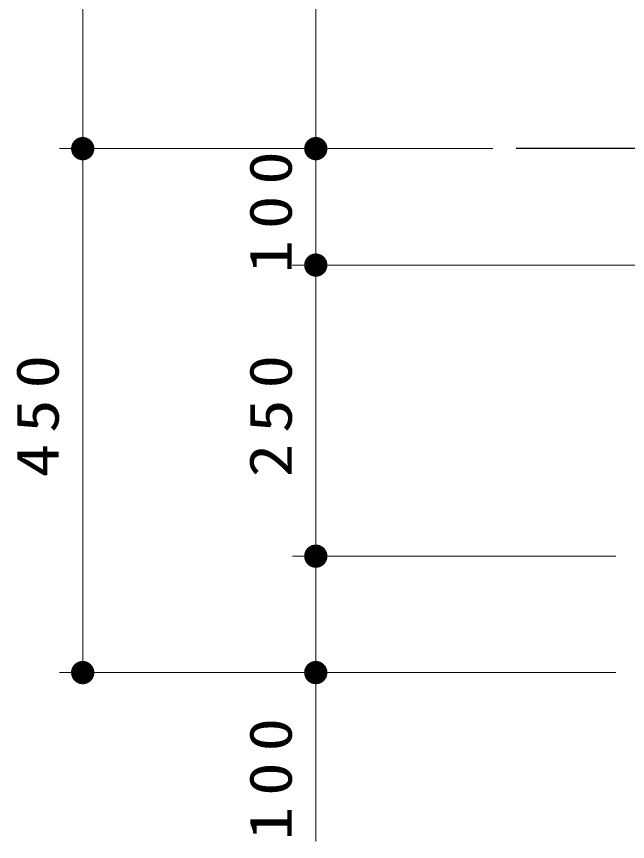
# Model space of a CAD drawing. Units: millimetres on the paper, scale 1:20. Extents: x -365 to 0, y -26 to 257.
# Drawn here: x -229.15 to -202.94, y 78.49 to 113.92 of the extents above; entities that cross this region are included whole.
import ezdxf

# ---------------------------------------------------------------- set-up
doc = ezdxf.new("R2010")
doc.units = ezdxf.units.MM
doc.layers.add('LY_1', color=7, linetype='Continuous', lineweight=25)
doc.styles.add('ＭＳ ゴシック', font='')
doc.styles.get('ＭＳ ゴシック').set_extended_font_data('MS Gothic')

# ---------------------------------------------------------------- blocks, each defined once
blk = doc.blocks.new('filled_dot')
at = {"color": 0, "linetype": 'Continuous', "lineweight": -2, "const_width": 1.25}
blk.add_lwpolyline([(-0.625, 0, 1), (0.625, 0, 1)], format="xyb", close=True, dxfattribs=at)

msp = doc.modelspace()

# ---------------------------------------------------------------- linework, layer by layer
at = {"layer": 'LY_1', "lineweight": 13}
for p, q in [((-226.312, 108.247), (-226.312, 149.915)), ((-216.312, 108.247), (-216.312, 129.248)), ((-208.722, 108.247), (-227.312, 108.247)), ((-208.722, 108.247), (-227.312, 108.247)), ((-226.312, 85.747), (-226.312, 108.247)), ((-208.722, 108.247), (-217.312, 108.247)), ((-216.312, 103.247), (-216.312, 108.247)), ((-200.939, 103.247), (-217.312, 103.247)), ((-216.312, 90.747), (-216.312, 103.247)), ((-203.439, 90.747), (-217.312, 90.747)), ((-216.312, 78.494), (-216.312, 90.747)), ((-203.439, 85.747), (-227.312, 85.747))]:
    msp.add_line(p, q, dxfattribs=at)
at = {"layer": 'LY_1'}
msp.add_line((-190.531, 108.247), (-207.722, 108.247), dxfattribs=at)

# ---------------------------------------------------------------- block references
at = {"layer": 'LY_1', "lineweight": 13, "xscale": 0.4, "yscale": 0.4}
for p, rotation in [((-226.312, 108.247), 270), ((-226.312, 108.247), 90), ((-216.312, 108.247), 270), ((-216.312, 108.247), 90), ((-216.312, 103.247), 270), ((-216.312, 103.247), 90), ((-216.312, 90.747), 270), ((-216.312, 90.747), 90), ((-226.312, 85.747), 90), ((-216.312, 85.747), 90)]:
    msp.add_blockref('filled_dot', p, dxfattribs=dict(at, rotation=rotation))

# ---------------------------------------------------------------- texts
at = {"layer": 'LY_1', "char_height": 1.833, "attachment_point": 8, "rotation": 90, "style": 'ＭＳ ゴシック'}
for s, insert in [('\\T1.33;\\W1.15;100', (-217.312, 105.747)), ('\\T1.33;\\W1.15;450', (-227.312, 96.997)), ('\\T1.33;\\W1.15;250', (-217.312, 96.997)), ('\\T1.33;\\W1.15;100', (-217.312, 81.41))]:
    msp.add_mtext(s, dxfattribs=dict(at, insert=insert))

doc.saveas('drawing.dxf')
